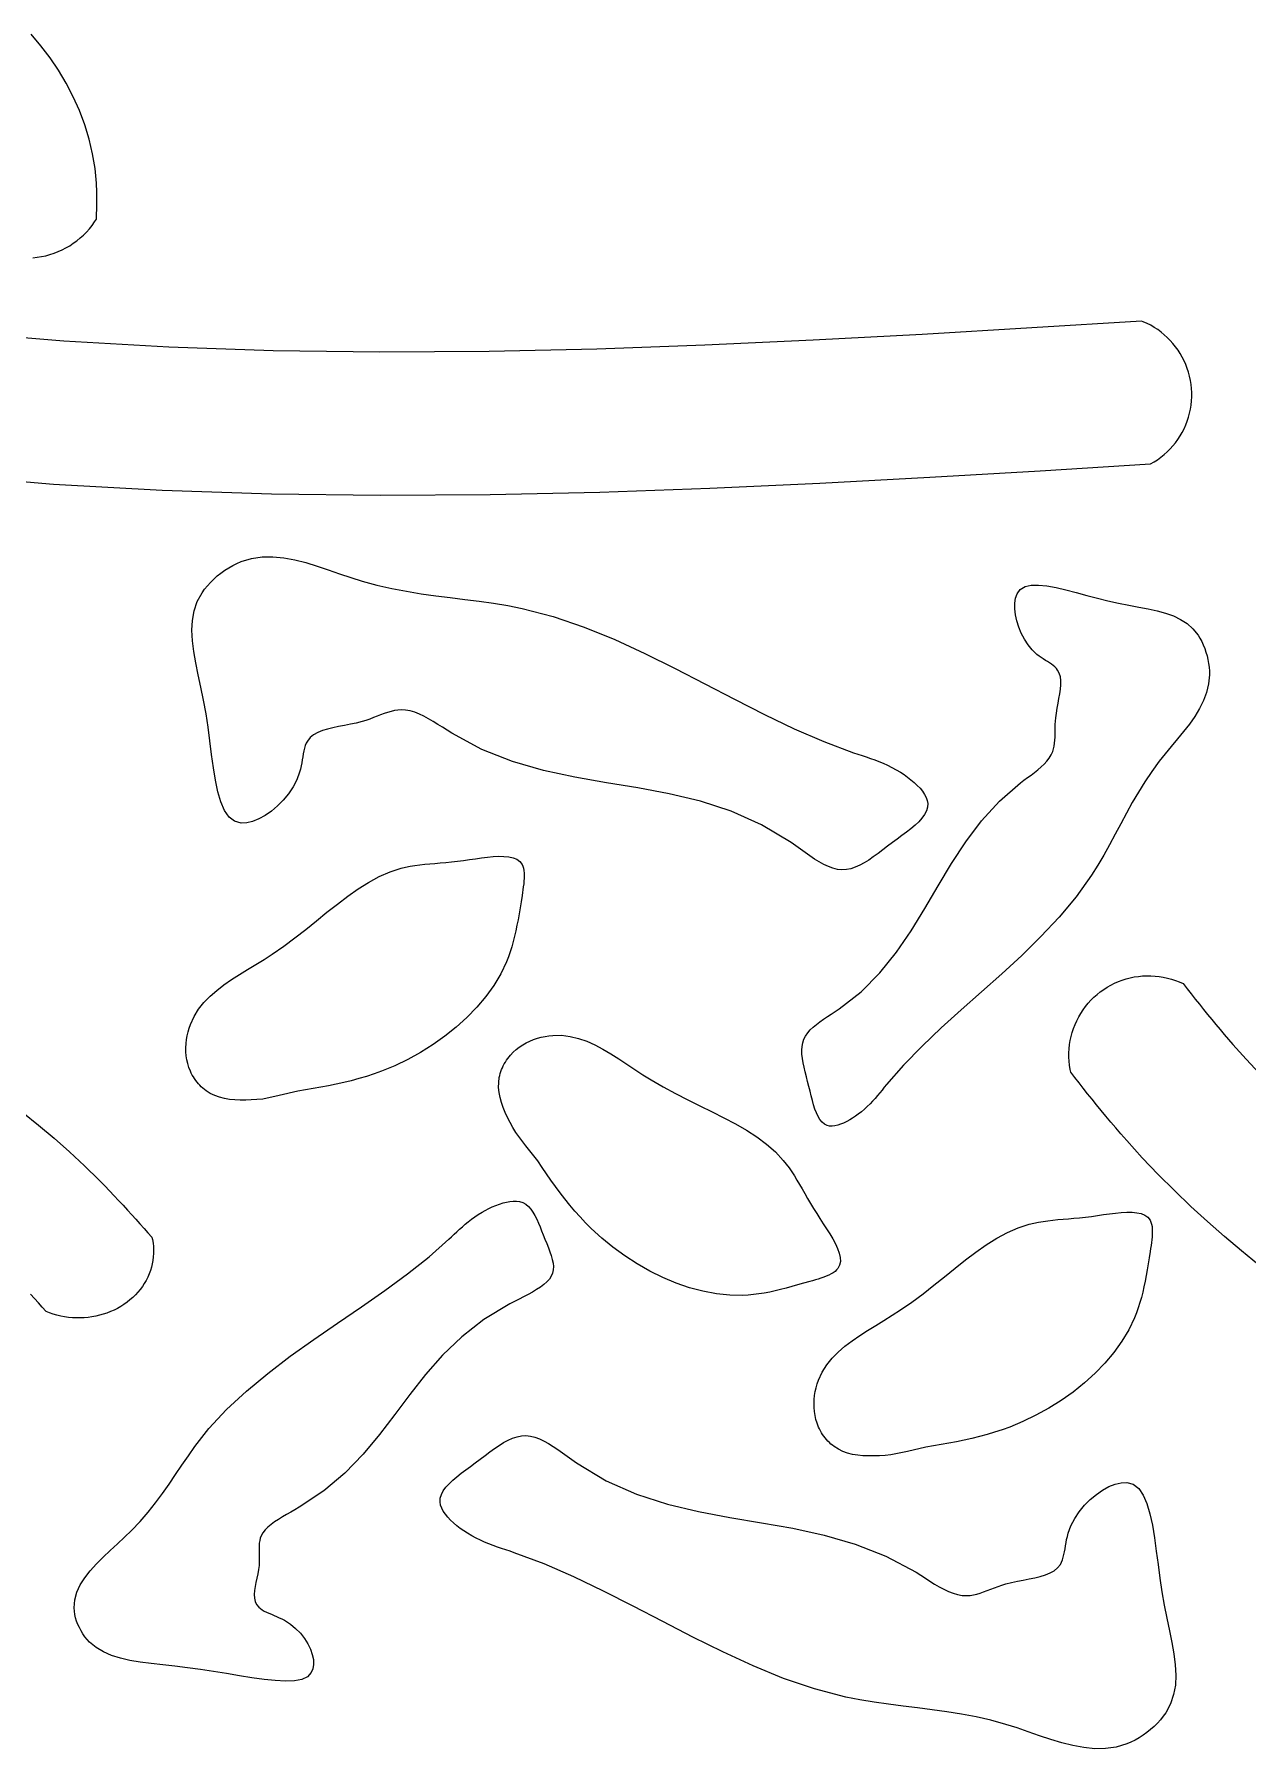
# Model space of a CAD drawing. Extents: x -2.65 to 2.61, y -1.31 to 1.34.
# Drawn here: x -0.416 to 0.008, y -0.208 to 0.391 of the extents above; entities that cross this region are included whole.
import ezdxf

# ---------------------------------------------------------------- set-up
doc = ezdxf.new("R2010")
doc.units = 0
doc.layers.add('2', color=7, linetype='CONTINUOUS')

msp = doc.modelspace()

# ---------------------------------------------------------------- linework, layer by layer
at = {"layer": '2', "color": 7, "linetype": 'CONTINUOUS', "flags": 128}
for points in [[(-0.416436, 0.312498), (-0.414928, 0.31266), (-0.41343, 0.312901), (-0.411948, 0.313221), (-0.410484, 0.313617), (-0.409042, 0.31409), (-0.407628, 0.314637), (-0.406244, 0.315258), (-0.404894, 0.31595), (-0.403583, 0.316712), (-0.402313, 0.317541), (-0.401088, 0.318436), (-0.399912, 0.319394), (-0.398788, 0.320412), (-0.397718, 0.321487), (-0.396706, 0.322617), (-0.395755, 0.323798), (-0.394866, 0.325028), (-0.394231, 0.325999), (-0.394231, 0.325999), (-0.3942, 0.327044), (-0.39417, 0.328089), (-0.394143, 0.329134), (-0.39412, 0.330179), (-0.394102, 0.331224), (-0.394091, 0.332269), (-0.394087, 0.333314), (-0.394092, 0.33436), (-0.394108, 0.335405), (-0.394136, 0.336451), (-0.394176, 0.337497), (-0.394231, 0.338543), (-0.394725, 0.343689), (-0.395581, 0.348817), (-0.396784, 0.353906), (-0.398319, 0.358934), (-0.400171, 0.363878), (-0.402324, 0.368717), (-0.404764, 0.373427), (-0.407473, 0.377989), (-0.410439, 0.382378), (-0.413644, 0.386573), (-0.417074, 0.390553)], [(-0.447084, 0.236657), (-0.409212, 0.233452), (-0.371223, 0.231262), (-0.333129, 0.229984), (-0.294941, 0.229518), (-0.256671, 0.229762), (-0.21833, 0.230615), (-0.179931, 0.231975), (-0.141485, 0.23374), (-0.103004, 0.23581), (-0.0645, 0.238083), (-0.025984, 0.240457), (-0.024733, 0.241176), (-0.023522, 0.241959), (-0.022353, 0.242805), (-0.02123, 0.243711), (-0.020156, 0.244674), (-0.019134, 0.245692), (-0.018167, 0.246762), (-0.017257, 0.247882), (-0.016407, 0.249047), (-0.015619, 0.250256), (-0.014896, 0.251503), (-0.014238, 0.252788), (-0.013649, 0.254104), (-0.01313, 0.25545), (-0.012681, 0.256821), (-0.012305, 0.258214), (-0.012003, 0.259624), (-0.011774, 0.261049), (-0.011621, 0.262483), (-0.011543, 0.263924), (-0.01154, 0.265366), (-0.011613, 0.266807), (-0.011761, 0.268242), (-0.011984, 0.269667), (-0.012281, 0.271079), (-0.012652, 0.272473), (-0.013095, 0.273846), (-0.013609, 0.275193), (-0.014194, 0.276512), (-0.014846, 0.277799), (-0.015565, 0.27905), (-0.016348, 0.280261), (-0.017194, 0.28143), (-0.0181, 0.282552), (-0.019063, 0.283626), (-0.020081, 0.284648), (-0.021152, 0.285615), (-0.022271, 0.286525), (-0.023436, 0.287376), (-0.024645, 0.288163), (-0.025893, 0.288887), (-0.027177, 0.289544), (-0.028494, 0.290134), (-0.02906, 0.290362), (-0.067446, 0.287996), (-0.10569, 0.285738), (-0.143779, 0.283687), (-0.181701, 0.281943), (-0.219442, 0.280602), (-0.256989, 0.279761), (-0.295259, 0.279517), (-0.332519, 0.279981), (-0.368946, 0.281214), (-0.405664, 0.283331), (-0.442131, 0.286417)], [(0.011797, -0.039264), (0.005806, -0.034385), (-0.00014, -0.029365), (-0.00603, -0.024195), (-0.011854, -0.018869), (-0.017602, -0.01338), (-0.023264, -0.007722), (-0.028829, -0.001887), (-0.034286, 0.00413), (-0.03637, 0.00651), (-0.038128, 0.008557), (-0.039847, 0.01059), (-0.041529, 0.012606), (-0.043174, 0.014603), (-0.044787, 0.016581), (-0.046367, 0.018538), (-0.047916, 0.020471), (-0.049437, 0.022381), (-0.050931, 0.024265), (-0.052399, 0.026122), (-0.053842, 0.027951), (-0.054043, 0.028958), (-0.054264, 0.030397), (-0.054409, 0.031845), (-0.054478, 0.033299), (-0.054471, 0.034755), (-0.054387, 0.036208), (-0.054228, 0.037654), (-0.053993, 0.039091), (-0.053684, 0.040513), (-0.0533, 0.041917), (-0.052844, 0.043299), (-0.052315, 0.044655), (-0.051717, 0.045982), (-0.05105, 0.047276), (-0.050316, 0.048533), (-0.049517, 0.04975), (-0.048656, 0.050923), (-0.047734, 0.05205), (-0.046755, 0.053126), (-0.045721, 0.054151), (-0.044634, 0.055119), (-0.043499, 0.05603), (-0.042317, 0.056879), (-0.041093, 0.057666), (-0.039828, 0.058388), (-0.038528, 0.059042), (-0.037196, 0.059628), (-0.035834, 0.060142), (-0.034448, 0.060585), (-0.03304, 0.060955), (-0.031615, 0.061251), (-0.030176, 0.061472), (-0.028728, 0.061617), (-0.027274, 0.061686), (-0.025819, 0.061679), (-0.024366, 0.061595), (-0.022919, 0.061436), (-0.021482, 0.061201), (-0.02006, 0.060892), (-0.018656, 0.060508), (-0.017274, 0.060051), (-0.015918, 0.059523), (-0.014591, 0.058925), (-0.014591, 0.058925), (-0.01317, 0.057124), (-0.011748, 0.055325), (-0.010324, 0.053528), (-0.008896, 0.051734), (-0.007462, 0.049945), (-0.006022, 0.048162), (-0.004575, 0.046385), (-0.003118, 0.044616), (-0.001651, 0.042856), (-0.000173, 0.041106), (0.001318, 0.039367), (0.002823, 0.037641), (0.007415, 0.032556), (0.012137, 0.027587)], [(-0.419926, 0.013937), (-0.414438, 0.009485), (-0.409021, 0.004897), (-0.403686, 0.000167), (-0.398442, -0.00471), (-0.393301, -0.009741), (-0.391337, -0.01173), (-0.38968, -0.013442), (-0.388061, -0.015141), (-0.386476, -0.016826), (-0.384925, -0.018496), (-0.383406, -0.020149), (-0.381918, -0.021784), (-0.380457, -0.023401), (-0.379024, -0.024997), (-0.377617, -0.026572), (-0.376234, -0.028125), (-0.374873, -0.029654), (-0.374684, -0.030495), (-0.374476, -0.031698), (-0.37434, -0.032909), (-0.374275, -0.034124), (-0.374281, -0.035341), (-0.37436, -0.036556), (-0.37451, -0.037765), (-0.374731, -0.038966), (-0.375023, -0.040155), (-0.375384, -0.041328), (-0.375814, -0.042484), (-0.376312, -0.043617), (-0.376876, -0.044727), (-0.377505, -0.045808), (-0.378196, -0.046859), (-0.378949, -0.047876), (-0.37976, -0.048857), (-0.380629, -0.049798), (-0.381551, -0.050699), (-0.382526, -0.051555), (-0.38355, -0.052364), (-0.38462, -0.053126), (-0.385733, -0.053836), (-0.386887, -0.054494), (-0.388078, -0.055097), (-0.389303, -0.055644), (-0.390559, -0.056133), (-0.391842, -0.056564), (-0.393148, -0.056934), (-0.394474, -0.057243), (-0.395817, -0.05749), (-0.397173, -0.057675), (-0.398538, -0.057796), (-0.399908, -0.057854), (-0.401279, -0.057848), (-0.402648, -0.057778), (-0.404012, -0.057645), (-0.405365, -0.057449), (-0.406705, -0.05719), (-0.408028, -0.056869), (-0.40933, -0.056488), (-0.410608, -0.056046), (-0.411859, -0.055546), (-0.411859, -0.055546), (-0.413197, -0.054041), (-0.414537, -0.052537), (-0.415879, -0.051034), (-0.417225, -0.049535)]]:
    msp.add_lwpolyline(points, dxfattribs=at).dxf.unprotected_set("ltscale", 0)
for points in [[(-0.34369, 0.11504), (-0.34599, 0.115628), (-0.347898, 0.117126), (-0.349466, 0.119421), (-0.350746, 0.122404), (-0.351789, 0.125963), (-0.352647, 0.129987), (-0.353371, 0.134365), (-0.354012, 0.138988), (-0.354623, 0.143742), (-0.355255, 0.148519), (-0.355958, 0.153206), (-0.356813, 0.157954), (-0.357735, 0.162489), (-0.358652, 0.166823), (-0.359494, 0.170965), (-0.36019, 0.174926), (-0.360669, 0.178716), (-0.360859, 0.182345), (-0.360691, 0.185824), (-0.360092, 0.189163), (-0.358993, 0.192372), (-0.357321, 0.195462), (-0.35645, 0.196704), (-0.355478, 0.197919), (-0.354415, 0.1991), (-0.353269, 0.200239), (-0.352049, 0.201328), (-0.350765, 0.202359), (-0.349425, 0.203323), (-0.348039, 0.204215), (-0.346615, 0.205024), (-0.345162, 0.205744), (-0.34369, 0.206366), (-0.340034, 0.207462), (-0.336321, 0.207998), (-0.332557, 0.208045), (-0.32875, 0.207676), (-0.324906, 0.206965), (-0.321032, 0.205983), (-0.317134, 0.204802), (-0.313218, 0.203497), (-0.309292, 0.202138), (-0.305362, 0.200798), (-0.301435, 0.199551), (-0.296246, 0.198128), (-0.291074, 0.19695), (-0.285922, 0.195971), (-0.28079, 0.195148), (-0.275679, 0.194436), (-0.270592, 0.19379), (-0.265529, 0.193167), (-0.260491, 0.192522), (-0.255481, 0.19181), (-0.2505, 0.190987), (-0.245549, 0.190009), (-0.234622, 0.187155), (-0.223832, 0.183471), (-0.213159, 0.179118), (-0.202584, 0.174257), (-0.192088, 0.16905), (-0.181651, 0.163659), (-0.171255, 0.158244), (-0.16088, 0.152966), (-0.150506, 0.147988), (-0.140115, 0.143471), (-0.129687, 0.139575), (-0.128221, 0.139086), (-0.126752, 0.138602), (-0.125281, 0.138113), (-0.123807, 0.137608), (-0.122329, 0.137076), (-0.120846, 0.136509), (-0.119357, 0.135894), (-0.117861, 0.135222), (-0.116359, 0.134483), (-0.114849, 0.133666), (-0.11333, 0.13276), (-0.112085, 0.131949), (-0.110854, 0.131079), (-0.109657, 0.130159), (-0.108516, 0.129194), (-0.10745, 0.128194), (-0.10648, 0.127165), (-0.105627, 0.126116), (-0.104911, 0.125052), (-0.104352, 0.123983), (-0.103971, 0.122915), (-0.103789, 0.121855), (-0.103861, 0.120537), (-0.104249, 0.119241), (-0.104916, 0.117967), (-0.105827, 0.116711), (-0.106947, 0.115472), (-0.10824, 0.114245), (-0.10967, 0.11303), (-0.111202, 0.111823), (-0.112801, 0.110621), (-0.114431, 0.109423), (-0.116056, 0.108225), (-0.117802, 0.106912), (-0.119504, 0.105619), (-0.121169, 0.10437), (-0.122802, 0.103187), (-0.124408, 0.102094), (-0.125992, 0.101112), (-0.12756, 0.100265), (-0.129117, 0.099575), (-0.130669, 0.099067), (-0.13222, 0.098762), (-0.133776, 0.098683), (-0.135342, 0.098846), (-0.136918, 0.09923), (-0.138503, 0.09981), (-0.140098, 0.100558), (-0.141702, 0.101447), (-0.143314, 0.10245), (-0.144935, 0.103539), (-0.146564, 0.104689), (-0.148201, 0.105871), (-0.149845, 0.107058), (-0.151496, 0.108225), (-0.161863, 0.114445), (-0.172447, 0.119132), (-0.183203, 0.122614), (-0.194086, 0.125218), (-0.205051, 0.127271), (-0.216055, 0.129102), (-0.227053, 0.131039), (-0.237999, 0.133408), (-0.24885, 0.136538), (-0.259559, 0.140756), (-0.270084, 0.146391), (-0.271713, 0.147419), (-0.273337, 0.148465), (-0.274957, 0.149504), (-0.276572, 0.15051), (-0.278184, 0.15146), (-0.279792, 0.152328), (-0.281398, 0.15309), (-0.283002, 0.15372), (-0.284603, 0.154193), (-0.286204, 0.154484), (-0.287804, 0.154569), (-0.288971, 0.154491), (-0.290142, 0.154306), (-0.29132, 0.15403), (-0.292508, 0.15368), (-0.293711, 0.15327), (-0.294932, 0.152818), (-0.296175, 0.152339), (-0.297443, 0.15185), (-0.29874, 0.151366), (-0.300069, 0.150904), (-0.301435, 0.15048), (-0.303442, 0.14996), (-0.305495, 0.149516), (-0.307562, 0.149117), (-0.309608, 0.14873), (-0.3116, 0.148323), (-0.313504, 0.147865), (-0.315286, 0.147322), (-0.316912, 0.146663), (-0.318348, 0.145855), (-0.319562, 0.144866), (-0.320518, 0.143665), (-0.320929, 0.142897), (-0.321264, 0.142061), (-0.321538, 0.141165), (-0.321766, 0.140217), (-0.321961, 0.139224), (-0.322138, 0.138194), (-0.32231, 0.137135), (-0.322493, 0.136055), (-0.3227, 0.13496), (-0.322946, 0.133859), (-0.323244, 0.13276), (-0.324223, 0.130155), (-0.325538, 0.12764), (-0.327134, 0.12525), (-0.32896, 0.123023), (-0.330962, 0.120995), (-0.333086, 0.119203), (-0.33528, 0.117681), (-0.337491, 0.116468), (-0.339665, 0.115599), (-0.341749, 0.115111), (-0.34369, 0.11504)], [(-0.072594, 0.195051), (-0.071477, 0.196629), (-0.069808, 0.197626), (-0.067652, 0.198117), (-0.065076, 0.198174), (-0.062146, 0.197872), (-0.058929, 0.197284), (-0.05549, 0.196484), (-0.051897, 0.195546), (-0.048216, 0.194544), (-0.044512, 0.19355), (-0.040853, 0.192639), (-0.037104, 0.191826), (-0.033491, 0.191129), (-0.030028, 0.190491), (-0.026729, 0.189855), (-0.023607, 0.189163), (-0.020675, 0.188358), (-0.017947, 0.187381), (-0.015436, 0.186177), (-0.013157, 0.184687), (-0.011121, 0.182853), (-0.009344, 0.180619), (-0.008689, 0.179568), (-0.008083, 0.178449), (-0.00753, 0.17727), (-0.007033, 0.176041), (-0.006594, 0.174771), (-0.006217, 0.17347), (-0.005905, 0.172146), (-0.005662, 0.17081), (-0.005489, 0.16947), (-0.005392, 0.168136), (-0.005371, 0.166818), (-0.005652, 0.163681), (-0.006362, 0.160674), (-0.007447, 0.15778), (-0.00885, 0.154981), (-0.010517, 0.152259), (-0.012392, 0.149598), (-0.01442, 0.14698), (-0.016546, 0.144388), (-0.018713, 0.141804), (-0.020868, 0.139211), (-0.022954, 0.136591), (-0.025545, 0.133061), (-0.02795, 0.129468), (-0.030203, 0.125828), (-0.032335, 0.122155), (-0.034379, 0.118465), (-0.036367, 0.114772), (-0.038332, 0.11109), (-0.040305, 0.107435), (-0.042319, 0.103822), (-0.044406, 0.100264), (-0.046598, 0.096778), (-0.051948, 0.0893), (-0.057869, 0.082182), (-0.064248, 0.075361), (-0.07097, 0.068772), (-0.077924, 0.062351), (-0.084997, 0.056031), (-0.092075, 0.04975), (-0.099045, 0.043443), (-0.105794, 0.037044), (-0.112209, 0.030489), (-0.118178, 0.023715), (-0.118974, 0.022744), (-0.119767, 0.02177), (-0.120565, 0.020796), (-0.121375, 0.019824), (-0.122206, 0.018857), (-0.123065, 0.017897), (-0.12396, 0.016948), (-0.124899, 0.016012), (-0.12589, 0.015091), (-0.126941, 0.014188), (-0.128059, 0.013306), (-0.129026, 0.012603), (-0.130033, 0.01193), (-0.131066, 0.011299), (-0.132115, 0.010724), (-0.133169, 0.010218), (-0.134214, 0.009794), (-0.135241, 0.009465), (-0.136236, 0.009246), (-0.13719, 0.009149), (-0.138089, 0.009188), (-0.138923, 0.009376), (-0.139872, 0.009839), (-0.140711, 0.010536), (-0.14145, 0.01144), (-0.142103, 0.012526), (-0.142683, 0.013766), (-0.143201, 0.015134), (-0.14367, 0.016604), (-0.144103, 0.01815), (-0.144512, 0.019745), (-0.14491, 0.021363), (-0.145308, 0.022977), (-0.145755, 0.024718), (-0.1462, 0.02642), (-0.146625, 0.02808), (-0.14701, 0.029696), (-0.147337, 0.031263), (-0.147589, 0.032778), (-0.147746, 0.03424), (-0.14779, 0.035645), (-0.147703, 0.036989), (-0.147467, 0.03827), (-0.147062, 0.039486), (-0.146476, 0.040633), (-0.145725, 0.04172), (-0.144826, 0.042754), (-0.143802, 0.043743), (-0.14267, 0.044695), (-0.141453, 0.045619), (-0.140169, 0.046523), (-0.138838, 0.047414), (-0.137481, 0.048301), (-0.136118, 0.049192), (-0.134768, 0.050095), (-0.127107, 0.056104), (-0.120509, 0.062754), (-0.114748, 0.069907), (-0.109594, 0.07743), (-0.104822, 0.085186), (-0.100201, 0.09304), (-0.095506, 0.100856), (-0.090506, 0.1085), (-0.084975, 0.115835), (-0.078685, 0.122726), (-0.071408, 0.129037), (-0.070167, 0.129966), (-0.068914, 0.130885), (-0.067667, 0.131803), (-0.066446, 0.132728), (-0.065267, 0.133667), (-0.06415, 0.13463), (-0.063112, 0.135623), (-0.062172, 0.136655), (-0.061347, 0.137735), (-0.060656, 0.13887), (-0.060118, 0.140068), (-0.059828, 0.140985), (-0.059616, 0.141938), (-0.059469, 0.142924), (-0.059374, 0.143942), (-0.059317, 0.144989), (-0.059287, 0.146063), (-0.05927, 0.147162), (-0.059253, 0.148284), (-0.059223, 0.149426), (-0.059168, 0.150586), (-0.059074, 0.151762), (-0.058861, 0.153458), (-0.058577, 0.155167), (-0.058256, 0.156872), (-0.057932, 0.158557), (-0.057639, 0.160207), (-0.05741, 0.161805), (-0.05728, 0.163337), (-0.057281, 0.164785), (-0.057449, 0.166134), (-0.057816, 0.167368), (-0.058416, 0.168471), (-0.058859, 0.169023), (-0.059374, 0.169538), (-0.059952, 0.170024), (-0.060582, 0.170492), (-0.061255, 0.170948), (-0.061961, 0.171401), (-0.062689, 0.171861), (-0.06343, 0.172335), (-0.064174, 0.172832), (-0.064911, 0.17336), (-0.065632, 0.173928), (-0.067258, 0.175483), (-0.068719, 0.177266), (-0.070003, 0.179226), (-0.071099, 0.181312), (-0.071996, 0.18347), (-0.072684, 0.18565), (-0.073151, 0.187799), (-0.073387, 0.189866), (-0.07338, 0.191798), (-0.073119, 0.193544), (-0.072594, 0.195051)], [(-0.330349, 0.019863), (-0.33615, 0.018629), (-0.338144, 0.018468), (-0.340122, 0.018341), (-0.342077, 0.018266), (-0.344001, 0.018258), (-0.345887, 0.018335), (-0.347726, 0.018514), (-0.349512, 0.018812), (-0.351235, 0.019246), (-0.352889, 0.019833), (-0.354466, 0.020589), (-0.355958, 0.021532), (-0.356525, 0.021962), (-0.357076, 0.022422), (-0.357609, 0.022911), (-0.358124, 0.023427), (-0.358619, 0.02397), (-0.359093, 0.024536), (-0.359544, 0.025124), (-0.359971, 0.025734), (-0.360372, 0.026362), (-0.360747, 0.027009), (-0.361093, 0.027671), (-0.36141, 0.028348), (-0.361922, 0.029649), (-0.362329, 0.030988), (-0.362635, 0.032356), (-0.362843, 0.033746), (-0.362957, 0.035149), (-0.36298, 0.036559), (-0.362915, 0.037966), (-0.362768, 0.039364), (-0.36254, 0.040745), (-0.362235, 0.0421), (-0.361857, 0.043423), (-0.36141, 0.044704), (-0.360132, 0.047482), (-0.358537, 0.05003), (-0.35666, 0.052378), (-0.354537, 0.054555), (-0.3522, 0.056588), (-0.349685, 0.058508), (-0.347026, 0.060342), (-0.344258, 0.06212), (-0.341416, 0.06387), (-0.338533, 0.065621), (-0.335645, 0.067401), (-0.332785, 0.06924), (-0.328785, 0.072013), (-0.324895, 0.074912), (-0.321097, 0.077885), (-0.317371, 0.080878), (-0.313697, 0.083839), (-0.310056, 0.086715), (-0.306428, 0.089453), (-0.302794, 0.092001), (-0.299134, 0.094305), (-0.295429, 0.096312), (-0.291659, 0.097971), (-0.287804, 0.099228), (-0.286207, 0.099614), (-0.284588, 0.099936), (-0.282941, 0.100204), (-0.281262, 0.100428), (-0.279543, 0.100621), (-0.277781, 0.100791), (-0.27597, 0.100951), (-0.274105, 0.101109), (-0.27218, 0.101279), (-0.27019, 0.101469), (-0.26813, 0.10169), (-0.265995, 0.101954), (-0.263937, 0.102241), (-0.26184, 0.102547), (-0.259735, 0.102844), (-0.257652, 0.103104), (-0.255624, 0.103301), (-0.253681, 0.103407), (-0.251854, 0.103394), (-0.250174, 0.103235), (-0.248673, 0.102903), (-0.247381, 0.10237), (-0.246329, 0.101608), (-0.245548, 0.100591), (-0.245252, 0.099938), (-0.245035, 0.099212), (-0.244888, 0.098422), (-0.244805, 0.097575), (-0.244778, 0.096679), (-0.2448, 0.095742), (-0.244864, 0.094771), (-0.244962, 0.093774), (-0.245087, 0.09276), (-0.245231, 0.091735), (-0.245387, 0.090708), (-0.245548, 0.089686), (-0.245895, 0.087498), (-0.246237, 0.085369), (-0.246581, 0.083295), (-0.246936, 0.081273), (-0.247307, 0.079299), (-0.247703, 0.077369), (-0.24813, 0.07548), (-0.248597, 0.073627), (-0.24911, 0.071808), (-0.249677, 0.070019), (-0.250304, 0.068255), (-0.251001, 0.066514), (-0.253004, 0.062355), (-0.25542, 0.058323), (-0.258216, 0.054431), (-0.261355, 0.050696), (-0.264802, 0.047134), (-0.268523, 0.04376), (-0.272482, 0.04059), (-0.276644, 0.037639), (-0.280974, 0.034924), (-0.285436, 0.03246), (-0.289996, 0.030263), (-0.294619, 0.028348), (-0.297249, 0.027394), (-0.299887, 0.026527), (-0.302533, 0.02574), (-0.305185, 0.025024), (-0.307843, 0.024372), (-0.310506, 0.023776), (-0.313173, 0.023227), (-0.315845, 0.022718), (-0.318518, 0.022241), (-0.321195, 0.021788), (-0.323872, 0.02135), (-0.330349, 0.019863)], [(-0.244162, 0.002217), (-0.247732, 0.006952), (-0.248721, 0.008691), (-0.249671, 0.01043), (-0.250566, 0.01217), (-0.251386, 0.013911), (-0.252113, 0.015653), (-0.252728, 0.017395), (-0.253213, 0.019139), (-0.253548, 0.020884), (-0.253715, 0.022631), (-0.253696, 0.02438), (-0.253472, 0.026131), (-0.253322, 0.026826), (-0.253138, 0.02752), (-0.25292, 0.02821), (-0.25267, 0.028895), (-0.252388, 0.029573), (-0.252075, 0.030242), (-0.251732, 0.030899), (-0.25136, 0.031543), (-0.25096, 0.032173), (-0.250533, 0.032785), (-0.250079, 0.033379), (-0.249599, 0.033952), (-0.248636, 0.034967), (-0.247595, 0.035901), (-0.246484, 0.036757), (-0.245312, 0.037533), (-0.244088, 0.038229), (-0.242821, 0.038845), (-0.241518, 0.039382), (-0.240189, 0.039839), (-0.238841, 0.040216), (-0.237484, 0.040512), (-0.236126, 0.040729), (-0.234775, 0.040865), (-0.231718, 0.04088), (-0.228734, 0.040512), (-0.225813, 0.039804), (-0.222943, 0.038799), (-0.220112, 0.03754), (-0.217309, 0.036072), (-0.214523, 0.034438), (-0.211742, 0.03268), (-0.208955, 0.030844), (-0.20615, 0.028971), (-0.203316, 0.027106), (-0.200441, 0.025292), (-0.196237, 0.022838), (-0.191966, 0.020538), (-0.187666, 0.018352), (-0.183379, 0.016239), (-0.179143, 0.014161), (-0.174997, 0.012077), (-0.170983, 0.009946), (-0.167138, 0.007729), (-0.163503, 0.005386), (-0.160118, 0.002876), (-0.157021, 0.00016), (-0.154253, -0.002802), (-0.153228, -0.004086), (-0.152252, -0.005417), (-0.151313, -0.006796), (-0.1504, -0.008224), (-0.149499, -0.0097), (-0.1486, -0.011225), (-0.14769, -0.012799), (-0.146758, -0.014422), (-0.145791, -0.016095), (-0.144778, -0.017819), (-0.143707, -0.019592), (-0.142565, -0.021416), (-0.141435, -0.02316), (-0.140272, -0.024931), (-0.139113, -0.026713), (-0.137997, -0.02849), (-0.136961, -0.030245), (-0.136044, -0.031962), (-0.135284, -0.033623), (-0.134718, -0.035212), (-0.134385, -0.036714), (-0.134322, -0.03811), (-0.134567, -0.039385), (-0.13516, -0.040523), (-0.135626, -0.041067), (-0.136192, -0.041571), (-0.136846, -0.042037), (-0.137579, -0.042471), (-0.138379, -0.042874), (-0.139238, -0.04325), (-0.140145, -0.043602), (-0.14109, -0.043935), (-0.142062, -0.044251), (-0.143051, -0.044553), (-0.144048, -0.044845), (-0.145043, -0.045131), (-0.147172, -0.045742), (-0.149246, -0.046331), (-0.151272, -0.046896), (-0.153254, -0.047429), (-0.1552, -0.047927), (-0.157116, -0.048384), (-0.159009, -0.048795), (-0.160885, -0.049155), (-0.162751, -0.049459), (-0.164612, -0.049701), (-0.166476, -0.049878), (-0.168348, -0.049983), (-0.172963, -0.049925), (-0.17764, -0.049439), (-0.182348, -0.04855), (-0.18706, -0.047283), (-0.191745, -0.045664), (-0.196375, -0.043718), (-0.200921, -0.04147), (-0.205354, -0.038945), (-0.209645, -0.036168), (-0.213764, -0.033165), (-0.217683, -0.029961), (-0.221372, -0.026581), (-0.223349, -0.0246), (-0.225249, -0.022575), (-0.22708, -0.02051), (-0.22885, -0.018409), (-0.230564, -0.016276), (-0.23223, -0.014114), (-0.233854, -0.011929), (-0.235444, -0.009723), (-0.237007, -0.007501), (-0.238549, -0.005267), (-0.240077, -0.003025), (-0.244162, 0.002217)], [(-0.319176, -0.181757), (-0.320466, -0.183172), (-0.322452, -0.184096), (-0.32505, -0.184591), (-0.328176, -0.18472), (-0.331748, -0.184545), (-0.335681, -0.184129), (-0.339891, -0.183534), (-0.344296, -0.182822), (-0.34881, -0.182057), (-0.353351, -0.181301), (-0.357835, -0.180615), (-0.362424, -0.180017), (-0.366841, -0.179518), (-0.371074, -0.179065), (-0.375109, -0.178609), (-0.378931, -0.178099), (-0.382527, -0.177483), (-0.385882, -0.176712), (-0.388983, -0.175734), (-0.391815, -0.174499), (-0.394365, -0.172956), (-0.396619, -0.171054), (-0.397459, -0.170154), (-0.398242, -0.169193), (-0.398964, -0.168177), (-0.399621, -0.167116), (-0.400208, -0.166018), (-0.40072, -0.16489), (-0.401155, -0.163741), (-0.401508, -0.162578), (-0.401774, -0.161411), (-0.40195, -0.160246), (-0.40203, -0.159092), (-0.401822, -0.156337), (-0.401087, -0.153683), (-0.399893, -0.151115), (-0.398307, -0.148622), (-0.396397, -0.146188), (-0.394232, -0.143801), (-0.39188, -0.141447), (-0.389408, -0.139112), (-0.386884, -0.136783), (-0.384377, -0.134447), (-0.381954, -0.13209), (-0.378957, -0.128919), (-0.376188, -0.1257), (-0.373606, -0.122444), (-0.371171, -0.119163), (-0.368845, -0.11587), (-0.366587, -0.112575), (-0.364357, -0.109292), (-0.362115, -0.106032), (-0.359822, -0.102806), (-0.357438, -0.099628), (-0.354923, -0.096509), (-0.348741, -0.089797), (-0.34185, -0.083385), (-0.334392, -0.077218), (-0.326505, -0.071243), (-0.31833, -0.065408), (-0.310007, -0.059659), (-0.301676, -0.053943), (-0.293477, -0.048208), (-0.28555, -0.042399), (-0.278036, -0.036464), (-0.271073, -0.03035), (-0.270147, -0.029475), (-0.269225, -0.028598), (-0.268297, -0.027721), (-0.267354, -0.026845), (-0.266386, -0.025973), (-0.265383, -0.025107), (-0.264336, -0.024248), (-0.263235, -0.0234), (-0.262071, -0.022563), (-0.260833, -0.021741), (-0.259512, -0.020934), (-0.258366, -0.02029), (-0.257172, -0.019669), (-0.255944, -0.019085), (-0.254694, -0.01855), (-0.253436, -0.018074), (-0.252184, -0.017671), (-0.250951, -0.017352), (-0.24975, -0.01713), (-0.248596, -0.017016), (-0.247502, -0.017022), (-0.246481, -0.017161), (-0.245309, -0.017538), (-0.244261, -0.018122), (-0.243324, -0.018891), (-0.242485, -0.019822), (-0.241728, -0.02089), (-0.241041, -0.022072), (-0.240408, -0.023345), (-0.239817, -0.024685), (-0.239252, -0.026069), (-0.238701, -0.027473), (-0.238149, -0.028874), (-0.237531, -0.030385), (-0.236918, -0.031862), (-0.236333, -0.033302), (-0.235796, -0.034705), (-0.235332, -0.036067), (-0.234962, -0.037386), (-0.234709, -0.038661), (-0.234596, -0.03989), (-0.234645, -0.041069), (-0.234878, -0.042198), (-0.235318, -0.043275), (-0.23598, -0.044298), (-0.236847, -0.045272), (-0.237895, -0.046205), (-0.239098, -0.047102), (-0.240431, -0.04797), (-0.241871, -0.048817), (-0.243393, -0.049647), (-0.244971, -0.050468), (-0.246582, -0.051286), (-0.2482, -0.052108), (-0.249801, -0.05294), (-0.258853, -0.058435), (-0.266585, -0.064459), (-0.27328, -0.070898), (-0.279221, -0.077642), (-0.284689, -0.084579), (-0.289968, -0.091597), (-0.295341, -0.098584), (-0.301089, -0.105429), (-0.307497, -0.11202), (-0.314845, -0.118246), (-0.323417, -0.123994), (-0.324886, -0.124845), (-0.326368, -0.125689), (-0.327843, -0.12653), (-0.329288, -0.127377), (-0.33068, -0.128236), (-0.331996, -0.129113), (-0.333215, -0.130014), (-0.334313, -0.130947), (-0.335269, -0.131917), (-0.33606, -0.132932), (-0.336663, -0.133997), (-0.336976, -0.134809), (-0.337193, -0.13565), (-0.33733, -0.136518), (-0.337403, -0.137412), (-0.337427, -0.138331), (-0.337418, -0.139272), (-0.337392, -0.140235), (-0.337366, -0.141217), (-0.337353, -0.142218), (-0.337371, -0.143235), (-0.337435, -0.144268), (-0.337623, -0.14576), (-0.337895, -0.147264), (-0.338213, -0.148767), (-0.338534, -0.150252), (-0.338821, -0.151706), (-0.33903, -0.153112), (-0.339124, -0.154457), (-0.33906, -0.155725), (-0.3388, -0.156901), (-0.338302, -0.15797), (-0.337526, -0.158918), (-0.336965, -0.159387), (-0.336317, -0.159822), (-0.335594, -0.160231), (-0.334809, -0.160621), (-0.333972, -0.160999), (-0.333096, -0.161375), (-0.332192, -0.161755), (-0.331271, -0.162147), (-0.330346, -0.162559), (-0.329429, -0.163), (-0.32853, -0.163475), (-0.326488, -0.164786), (-0.324638, -0.166303), (-0.322995, -0.16798), (-0.321575, -0.169773), (-0.320394, -0.171635), (-0.319466, -0.173523), (-0.318807, -0.17539), (-0.318433, -0.177192), (-0.31836, -0.178884), (-0.318602, -0.180421), (-0.319176, -0.181757)], [(-0.110895, -0.104448), (-0.116695, -0.105683), (-0.118689, -0.105843), (-0.120667, -0.10597), (-0.122622, -0.106046), (-0.124546, -0.106053), (-0.126432, -0.105976), (-0.128271, -0.105797), (-0.130057, -0.105499), (-0.13178, -0.105065), (-0.133434, -0.104479), (-0.135011, -0.103722), (-0.136503, -0.102779), (-0.137069, -0.102349), (-0.137621, -0.101889), (-0.138154, -0.1014), (-0.138669, -0.100884), (-0.139164, -0.100342), (-0.139638, -0.099776), (-0.140089, -0.099187), (-0.140516, -0.098578), (-0.140917, -0.097949), (-0.141291, -0.097303), (-0.141638, -0.09664), (-0.141955, -0.095964), (-0.142467, -0.094662), (-0.142874, -0.093323), (-0.14318, -0.091955), (-0.143388, -0.090565), (-0.143501, -0.089162), (-0.143524, -0.087753), (-0.14346, -0.086345), (-0.143313, -0.084947), (-0.143085, -0.083566), (-0.14278, -0.082211), (-0.142402, -0.080889), (-0.141955, -0.079607), (-0.140677, -0.07683), (-0.139082, -0.074281), (-0.137205, -0.071933), (-0.135081, -0.069757), (-0.132745, -0.067723), (-0.13023, -0.065803), (-0.127571, -0.063969), (-0.124803, -0.062191), (-0.12196, -0.060441), (-0.119078, -0.058691), (-0.116189, -0.05691), (-0.11333, -0.055071), (-0.109329, -0.052298), (-0.10544, -0.049399), (-0.101642, -0.046427), (-0.097915, -0.043433), (-0.094242, -0.040472), (-0.090601, -0.037596), (-0.086973, -0.034858), (-0.083339, -0.032311), (-0.079679, -0.030007), (-0.075974, -0.027999), (-0.072203, -0.02634), (-0.068349, -0.025084), (-0.066752, -0.024697), (-0.065133, -0.024376), (-0.063486, -0.024108), (-0.061806, -0.023883), (-0.060088, -0.023691), (-0.058326, -0.02352), (-0.056515, -0.023361), (-0.05465, -0.023202), (-0.052725, -0.023033), (-0.050735, -0.022843), (-0.048675, -0.022621), (-0.046539, -0.022358), (-0.044482, -0.02207), (-0.042385, -0.021764), (-0.040279, -0.021467), (-0.038197, -0.021207), (-0.036169, -0.02101), (-0.034226, -0.020904), (-0.032399, -0.020917), (-0.030719, -0.021076), (-0.029218, -0.021408), (-0.027925, -0.021942), (-0.026874, -0.022703), (-0.026093, -0.023721), (-0.025797, -0.024374), (-0.02558, -0.025099), (-0.025433, -0.025889), (-0.02535, -0.026736), (-0.025323, -0.027632), (-0.025345, -0.02857), (-0.025409, -0.029541), (-0.025507, -0.030537), (-0.025631, -0.031552), (-0.025776, -0.032576), (-0.025932, -0.033603), (-0.026093, -0.034625), (-0.02644, -0.036813), (-0.026782, -0.038943), (-0.027126, -0.041016), (-0.02748, -0.043039), (-0.027852, -0.045013), (-0.028248, -0.046943), (-0.028675, -0.048832), (-0.029142, -0.050684), (-0.029655, -0.052503), (-0.030221, -0.054293), (-0.030849, -0.056056), (-0.031545, -0.057798), (-0.033548, -0.061956), (-0.035965, -0.065989), (-0.038761, -0.06988), (-0.0419, -0.073615), (-0.045347, -0.077177), (-0.049068, -0.080551), (-0.053027, -0.083722), (-0.057189, -0.086672), (-0.061518, -0.089387), (-0.065981, -0.091851), (-0.070541, -0.094049), (-0.075164, -0.095964), (-0.077794, -0.096918), (-0.080432, -0.097784), (-0.083078, -0.098571), (-0.08573, -0.099287), (-0.088388, -0.099939), (-0.091051, -0.100535), (-0.093718, -0.101084), (-0.096389, -0.101593), (-0.099063, -0.10207), (-0.10174, -0.102523), (-0.104417, -0.102961), (-0.110895, -0.104448)], [(-0.034272, -0.11532), (-0.031972, -0.115909), (-0.030064, -0.117406), (-0.028496, -0.119701), (-0.027216, -0.122684), (-0.026173, -0.126243), (-0.025315, -0.130267), (-0.024591, -0.134645), (-0.02395, -0.139268), (-0.023339, -0.144022), (-0.022708, -0.148799), (-0.022004, -0.153486), (-0.021149, -0.158234), (-0.020227, -0.162769), (-0.01931, -0.167103), (-0.018468, -0.171245), (-0.017772, -0.175206), (-0.017293, -0.178996), (-0.017103, -0.182625), (-0.017271, -0.186104), (-0.01787, -0.189443), (-0.018969, -0.192652), (-0.020641, -0.195742), (-0.021512, -0.196984), (-0.022484, -0.198199), (-0.023547, -0.19938), (-0.024693, -0.200519), (-0.025913, -0.201608), (-0.027197, -0.202639), (-0.028537, -0.203604), (-0.029923, -0.204495), (-0.031347, -0.205304), (-0.0328, -0.206024), (-0.034272, -0.206646), (-0.037928, -0.207742), (-0.041641, -0.208278), (-0.045405, -0.208325), (-0.049212, -0.207956), (-0.053056, -0.207245), (-0.05693, -0.206263), (-0.060829, -0.205082), (-0.064744, -0.203777), (-0.06867, -0.202418), (-0.0726, -0.201078), (-0.076527, -0.199831), (-0.081716, -0.198408), (-0.086888, -0.19723), (-0.09204, -0.196251), (-0.097173, -0.195428), (-0.102283, -0.194716), (-0.107371, -0.19407), (-0.112434, -0.193447), (-0.117471, -0.192802), (-0.122481, -0.19209), (-0.127462, -0.191267), (-0.132413, -0.190289), (-0.14334, -0.187435), (-0.15413, -0.183751), (-0.164803, -0.179398), (-0.175378, -0.174537), (-0.185874, -0.16933), (-0.196311, -0.163939), (-0.206707, -0.158524), (-0.217082, -0.153246), (-0.227456, -0.148268), (-0.237847, -0.143751), (-0.248275, -0.139856), (-0.249741, -0.139366), (-0.25121, -0.138882), (-0.252681, -0.138393), (-0.254155, -0.137888), (-0.255633, -0.137356), (-0.257116, -0.136789), (-0.258605, -0.136174), (-0.260101, -0.135502), (-0.261603, -0.134763), (-0.263113, -0.133946), (-0.264632, -0.13304), (-0.265877, -0.132229), (-0.267108, -0.131359), (-0.268305, -0.130439), (-0.269446, -0.129474), (-0.270512, -0.128474), (-0.271482, -0.127445), (-0.272335, -0.126396), (-0.273051, -0.125332), (-0.27361, -0.124263), (-0.273991, -0.123195), (-0.274173, -0.122136), (-0.274101, -0.120817), (-0.273713, -0.119521), (-0.273046, -0.118247), (-0.272135, -0.116991), (-0.271015, -0.115752), (-0.269723, -0.114526), (-0.268292, -0.11331), (-0.26676, -0.112103), (-0.265161, -0.110901), (-0.263531, -0.109703), (-0.261906, -0.108505), (-0.26016, -0.107192), (-0.258458, -0.105899), (-0.256793, -0.10465), (-0.25516, -0.103467), (-0.253554, -0.102374), (-0.25197, -0.101392), (-0.250402, -0.100545), (-0.248845, -0.099855), (-0.247293, -0.099347), (-0.245742, -0.099042), (-0.244186, -0.098963), (-0.24262, -0.099126), (-0.241044, -0.09951), (-0.239459, -0.10009), (-0.237864, -0.100838), (-0.236261, -0.101727), (-0.234648, -0.10273), (-0.233027, -0.103819), (-0.231398, -0.104969), (-0.229761, -0.106151), (-0.228117, -0.107339), (-0.226466, -0.108505), (-0.216099, -0.114725), (-0.205515, -0.119412), (-0.19476, -0.122894), (-0.183876, -0.125498), (-0.172911, -0.127551), (-0.161907, -0.129382), (-0.150909, -0.131319), (-0.139963, -0.133688), (-0.129112, -0.136818), (-0.118403, -0.141036), (-0.107878, -0.146671), (-0.106249, -0.147699), (-0.104625, -0.148745), (-0.103005, -0.149784), (-0.10139, -0.15079), (-0.099778, -0.15174), (-0.09817, -0.152609), (-0.096564, -0.15337), (-0.09496, -0.154), (-0.093359, -0.154473), (-0.091758, -0.154764), (-0.090158, -0.154849), (-0.088991, -0.154771), (-0.08782, -0.154586), (-0.086642, -0.15431), (-0.085454, -0.15396), (-0.084251, -0.15355), (-0.08303, -0.153098), (-0.081787, -0.152619), (-0.080519, -0.15213), (-0.079222, -0.151647), (-0.077893, -0.151184), (-0.076527, -0.15076), (-0.07452, -0.15024), (-0.072467, -0.149796), (-0.0704, -0.149397), (-0.068354, -0.14901), (-0.066362, -0.148603), (-0.064458, -0.148145), (-0.062676, -0.147602), (-0.06105, -0.146943), (-0.059614, -0.146135), (-0.0584, -0.145146), (-0.057444, -0.143945), (-0.057033, -0.143177), (-0.056698, -0.142341), (-0.056424, -0.141445), (-0.056196, -0.140497), (-0.056001, -0.139504), (-0.055824, -0.138474), (-0.055652, -0.137415), (-0.055469, -0.136335), (-0.055262, -0.13524), (-0.055016, -0.134139), (-0.054718, -0.13304), (-0.053739, -0.130435), (-0.052424, -0.12792), (-0.050828, -0.12553), (-0.049002, -0.123303), (-0.047001, -0.121275), (-0.044876, -0.119483), (-0.042682, -0.117962), (-0.040471, -0.116748), (-0.038297, -0.115879), (-0.036213, -0.115391), (-0.034272, -0.11532)]]:
    msp.add_lwpolyline(points, close=True, dxfattribs=at).dxf.unprotected_set("ltscale", 0)

doc.saveas('drawing.dxf')
